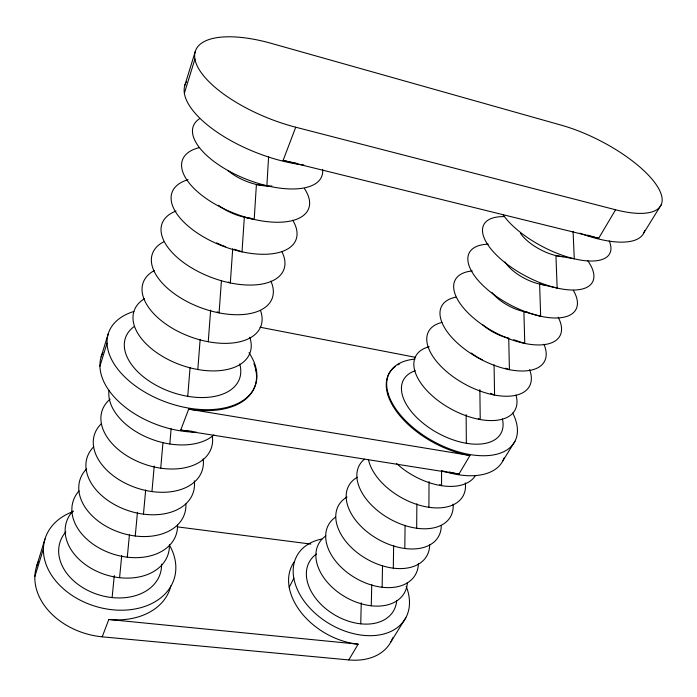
<?xml version="1.0" encoding="UTF-8"?>
<svg xmlns="http://www.w3.org/2000/svg" width="697" height="697" viewBox="0 0 697 697"><rect width="100%" height="100%" fill="white"/><g stroke="black" fill="none" stroke-linecap="round" stroke-linejoin="round"><path stroke-width="1.05" d="M441.567 470.536L441.558 485.67L439.772 484.476M428.916 507.277L429.03 481.557M416.675 528.213L416.867 503.792M404.818 548.487L405.07 525.355M393.308 568.151L393.648 545.437M382.13 587.257L382.522 565.825M371.283 605.806L371.736 584.565M360.741 623.824L361.255 602.766M268.598 156.86L266.873 185.716L256.409 184.487L254.196 219.45L244.333 217.194L242.016 251.852L234.575 249.291M232.72 248.655L230.332 282.956L228.381 282.041M221.411 280.978L219.085 312.883L217.246 311.803M208.246 341.73L210.642 310.121M197.8 369.523L200.17 339.352M187.737 396.314L190.072 367.493M169.824 443.98L171.122 428.812M160.728 468.184L162.985 442.421M151.946 491.568L154.229 466.058M143.46 514.151L145.673 489.956M135.244 536.01L137.466 512.269M127.29 557.191L129.433 534.747M119.579 577.7L121.74 555.474M112.112 597.582L114.291 575.556M36.453 566.705L44.991 539.008M101.143 356.855L108.218 333.88M184.818 85.4L195.256 51.517M34.85 576.532L43.423 548.809M99.924 366.178L107.059 343.116M184.374 93.189L194.933 59.053M392.751 637.746A61.441 43.284 31 0 1 348.796 659.937L102.215 636.823L108.802 619.476A67.078 49.757 17 0 0 170.878 585.794M395.234 366.578A71.451 38.893 28.8 0 0 400.069 415.978A71.451 38.893 28.8 0 0 469.961 455.481L458.966 474.047L180.732 430.049L188.678 409.122A77.89 45.993 19.9 0 0 253.917 363.651M283.121 160.406L295.72 127.211A92.248 35.93 21.9 0 1 195.5 61.51A92.248 35.93 21.9 0 1 271.412 43.397L561.512 125.233A83.379 29.483 27.3 0 1 657.149 186.047A83.379 29.483 27.3 0 1 615.582 209.771L598.679 238.296L283.121 160.406A90.566 37.403 21.7 0 0 296.199 163.133M255.999 370.952L256.383 370.037M289.203 587.266L293.829 578.24M387.802 394.676L388.238 393.805M348.796 659.937L358.145 644.167A62.216 43.066 30.8 0 1 300.747 611.983A62.216 43.066 30.8 0 1 294.456 561.529M390.921 641.841L405.846 617.699M502.868 460.804L514.97 441.253M643.854 232.85L661.148 204.874M108.802 619.476L358.145 644.167M177.134 526.836L310.81 544.069M188.678 409.122L469.961 455.481M260.007 327.215L415.569 357.343M295.72 127.211L615.582 209.771M513.741 339.735L524.763 343.438L523.891 311.568L540.663 316.264L539.626 284.071L557.156 288.061L555.927 255.59L574.276 258.805L573.065 231.334M505.578 368.182L509.411 369.68L508.732 338.045A29.718 14.123 28.2 0 1 482.411 324.523M490.644 393.308L494.574 395.051L494.068 364.784M478.342 418.636L480.224 419.577L479.867 389.579M466.136 414.628L466.354 443.292M303.779 164.971A90.532 37.429 21.7 0 1 214.946 130.661A90.532 37.429 21.7 0 1 186.378 81.837M248.995 352.682A77.933 45.967 19.9 0 1 220.618 408.651A77.933 45.967 19.9 0 1 120.956 372.965A77.933 45.967 19.9 0 1 133.876 311.472M196.467 432.192A76.775 46.533 19.7 0 1 122.21 404.73A76.775 46.533 19.7 0 1 102.921 352.368M192.154 431.26A76.818 46.516 19.7 0 1 180.732 430.049M512.722 413.042A71.495 38.866 28.8 0 1 480.834 455.699A71.495 38.866 28.8 0 1 395.635 408.686A71.495 38.866 28.8 0 1 414.976 359.094M397.813 364.862A71.451 38.893 28.8 0 1 399.695 363.843M458.966 474.047A70.545 39.424 29 0 1 449.051 471.93M504.097 457.973A70.51 39.441 29 0 1 442.464 470.789M239.707 363.93A60.578 35.713 19.9 0 1 171.035 391.958A60.578 35.713 19.9 0 1 134.155 326.544M249.787 337.226A61.65 35.155 20.1 0 1 180.114 364.731A61.65 35.155 20.1 0 1 144.453 298.717M260.512 310.548A62.756 34.528 20.4 0 1 189.549 336.485A62.756 34.528 20.4 0 1 154.29 270.558M270.863 281.1A63.906 33.839 20.6 0 1 201.485 307.952A63.906 33.839 20.6 0 1 163.603 241.903M281.867 251.617A65.091 33.064 20.8 0 1 210.947 277.258A65.091 33.064 20.8 0 1 176.036 211.043M322.563 169.354A68.959 30.224 21.5 0 1 244.185 178.354A68.959 30.224 21.5 0 1 199.569 118.69M271.935 185.977A34.467 15.508 21.4 0 1 227.893 170.504M304.415 188.556A67.626 31.269 21.3 0 1 278.425 222.256A67.626 31.269 21.3 0 1 195.43 189.828A67.626 31.269 21.3 0 1 199.534 147.581M251.295 218.353A33.804 16.014 21.2 0 1 218.597 205.301M292.714 220.2A66.337 32.219 21 0 1 265.513 254.266A66.337 32.219 21 0 1 184.757 223.014A66.337 32.219 21 0 1 188.059 179.695M213.892 434.902A58.679 36.61 19.4 0 1 147.79 437.69A58.679 36.61 19.4 0 1 109.011 390.355M212.324 436.174A57.712 37.011 19.1 0 1 143.495 463.836A57.712 37.011 19.1 0 1 110.091 399.172M203.167 458.861A56.779 37.368 18.8 0 1 136.272 487.83A56.779 37.368 18.8 0 1 101.065 424.003M194.306 480.817A55.873 37.682 18.5 0 1 128.021 510.553A55.873 37.682 18.5 0 1 93.729 446.768M169.833 545.777A67.583 49.661 17.2 0 1 140.219 607.828A67.583 49.661 17.2 0 1 52.536 576.707A67.583 49.661 17.2 0 1 73.229 511.493M102.215 636.823A66.189 49.923 16.6 0 1 38.291 561.86M161.573 564.108A52.536 38.596 17.2 0 1 96.979 594.253A52.536 38.596 17.2 0 1 65.866 531.837M169.432 544.671A53.338 38.413 17.5 0 1 103.618 574.058A53.338 38.413 17.5 0 1 73.011 510.971M177.535 524.632A54.157 38.204 17.9 0 1 111.703 553.627A54.157 38.204 17.9 0 1 79.049 490.932M185.881 503.975A55.002 37.96 18.2 0 1 118.804 532.107A55.002 37.96 18.2 0 1 86.611 468.82M406.185 586.299A62.652 42.926 30.7 0 1 374.176 635.551A62.652 42.926 30.7 0 1 299.44 593.722A62.652 42.926 30.7 0 1 321.77 539.051M502.38 418.897A55.577 30.198 28.8 0 1 437.559 432.924A55.577 30.198 28.8 0 1 415.238 370.752M515.954 395.042A56.474 29.64 28.6 0 1 450.419 408.634A56.474 29.64 28.6 0 1 429.239 346.705M529.598 369.593A57.407 29.03 28.5 0 1 465.526 384.5A57.407 29.03 28.5 0 1 441.942 322.423M482.28 359.757A29.222 14.48 28.4 0 1 471.294 353.013M543.913 344.231A58.374 28.359 28.3 0 1 516.451 370.717A58.374 28.359 28.3 0 1 449.696 335.004A58.374 28.359 28.3 0 1 455.951 297.166M558.184 317.231A59.358 27.619 28.1 0 1 532.264 344.614A59.358 27.619 28.1 0 1 462.904 307.238A59.358 27.619 28.1 0 1 472.305 270.95M644.655 230.559A81.967 30.834 27.5 0 1 579.904 233.173M598.679 238.296A82.002 30.799 27.4 0 1 587.519 235.081M609.204 240.883A62.564 24.996 27.6 0 1 573.404 258.596A62.564 24.996 27.6 0 1 503.042 214.676M563.333 256.679A31.304 12.851 27.7 0 1 520.537 233.338M587.728 260.652A61.458 25.946 27.8 0 1 566.748 289.682A61.458 25.946 27.8 0 1 492.265 250.563A61.458 25.946 27.8 0 1 503.835 216.601M545.237 284.96A30.755 13.313 27.9 0 1 505.003 261.976M573.3 290.257A60.395 26.826 28 0 1 548.243 317.544A60.395 26.826 28 0 1 476.835 278.835A60.395 26.826 28 0 1 488.292 244.177M527.655 312.204A30.224 13.74 28 0 1 491.855 292.348M475.415 475.572A53.965 31.112 29.2 0 1 396.698 463.644M465.308 482.864A53.146 31.539 29.4 0 1 422.948 506.135A53.146 31.539 29.4 0 1 368.521 459.95M453.111 504.149A52.353 31.931 29.6 0 1 392.742 520.493A52.353 31.931 29.6 0 1 364.496 459.175M441.245 525.669A51.578 32.28 29.8 0 1 377.399 538.877A51.578 32.28 29.8 0 1 357.326 477.245M396.715 600.387A48.712 33.369 30.7 0 1 335.266 615.268A48.712 33.369 30.7 0 1 316.438 554.028M407.379 582.692A49.391 33.134 30.4 0 1 345.468 597.076A49.391 33.134 30.4 0 1 325.891 535.836M418.383 563.638A50.097 32.881 30.2 0 1 356.498 578.641A50.097 32.881 30.2 0 1 335.614 517.13M429.657 544.915A50.829 32.593 30 0 1 366.265 558.75A50.829 32.593 30 0 1 347.036 497.005M225.671 246.694A33.168 16.467 20.9 0 1 216.593 242.844"/></g></svg>
